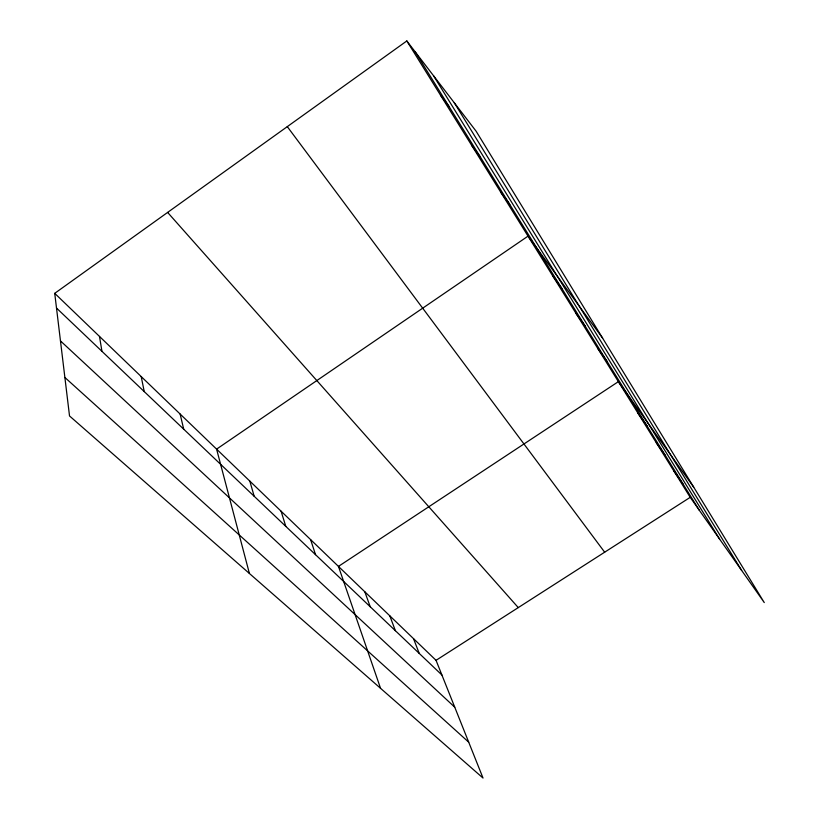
<?xml version="1.0" encoding="UTF-8"?>
<svg xmlns="http://www.w3.org/2000/svg" width="819" height="819" viewBox="0 0 819 819"><rect width="100%" height="100%" fill="white"/><g stroke="black" fill="none" stroke-linecap="round" stroke-linejoin="round"><path stroke-width="1.23" d="M54.73 293.345L436.046 660.329L483.026 778.05L69.523 415.96L54.73 293.345L406.828 40.95L476.105 131.194L764.27 602.579L690.212 497.338L406.828 40.95M436.046 660.329L690.212 497.338M64.885 377.477L468.714 742.178M60.463 340.899L454.75 707.186M56.501 308.057L441.902 674.999M167.629 212.418L518.273 607.606M440.479 95.147L449.027 106.46M471.734 145.485L480.507 157.248M287.295 126.638L604.668 552.201M500.849 192.373L509.787 204.484M602.63 338.155L528.03 236.138L216.595 449.129L249.406 573.474M552.733 275.931L561.885 288.534M575.941 313.308L585.155 326.075M597.788 348.484L607.033 361.384M693.724 487.182L618.376 381.654L338.452 566.4L380.538 688.298M637.837 412.991L647.102 426.034M656.234 442.629L665.499 455.702M673.668 470.7L682.913 483.794M415.09 51.72L699.416 510.421M433.589 75.819L719.645 539.158M454.269 102.744L741.656 570.444M413.513 638.646L419.236 653.419M389.803 615.827L395.382 630.702M364.813 591.779L370.219 606.746M310.585 539.578L315.54 554.688M281.081 511.189L285.77 526.341M249.815 481.091L254.177 496.263M180.139 414.045L183.702 429.166M141.196 376.566L144.246 391.605M99.488 336.425L101.955 351.341"/></g></svg>
